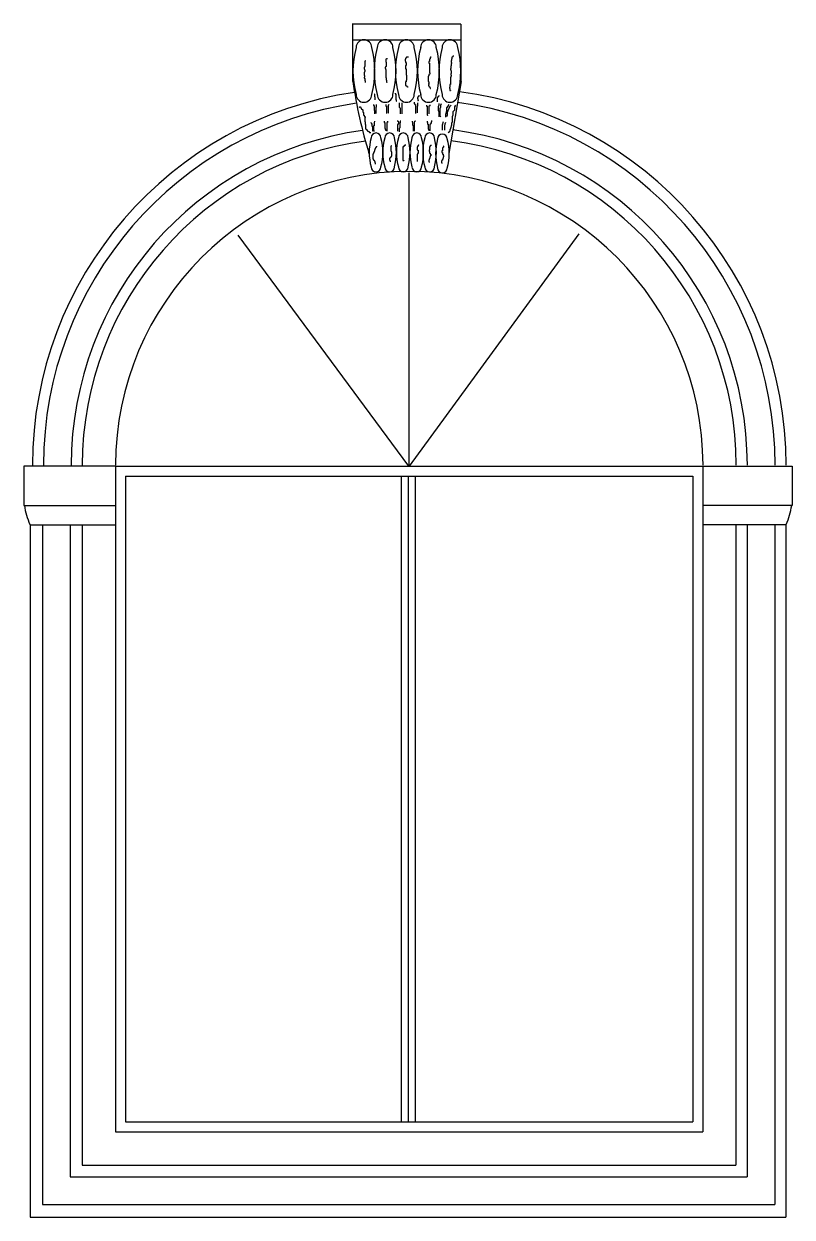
# Model space of a CAD drawing. Header units: metres. Extents: x -4182 to -3986, y 2941 to 3245.
import ezdxf

# ---------------------------------------------------------------- set-up
doc = ezdxf.new("R2010")
doc.units = ezdxf.units.M

# ---------------------------------------------------------------- blocks, each defined once
blk = doc.blocks.new('12')
for p, q in [((-68.49, 160.68), (-96.23, 160.68)), ((-96.16, 160.74), (-96.16, 145.99)), ((-70.5, 160.68), (-94.46, 160.68)), ((-68.49, 160.68), (-68.49, 145.99)), ((-96.16, 156.62), (-68.49, 156.62)), ((-70.47, 152.42), (-70.67, 152.42)), ((-70.67, 152.42), (-70.67, 152.22)), ((-70.27, 152.52), (-70.47, 152.52)), ((-70.47, 152.52), (-70.47, 152.42)), ((-93.13, 149.69), (-93.23, 149.69)), ((-93.23, 149.69), (-93.23, 149.18)), ((-93.03, 149.89), (-93.13, 149.89)), ((-93.13, 149.89), (-93.13, 149.69)), ((-92.93, 151.2), (-93.03, 151.2)), ((-93.03, 151.2), (-93.03, 149.89)), ((-92.83, 151.31), (-92.93, 151.31)), ((-92.93, 151.31), (-92.93, 151.2)), ((-87.77, 149.69), (-87.87, 149.69)), ((-87.87, 149.69), (-87.87, 149.38)), ((-87.87, 149.38), (-87.77, 149.38)), ((-87.67, 149.79), (-87.77, 149.79)), ((-87.77, 149.79), (-87.77, 149.69)), ((-87.77, 149.38), (-87.77, 149.08)), ((-87.47, 151.71), (-87.67, 151.71)), ((-87.67, 151.71), (-87.67, 151)), ((-87.67, 151), (-87.57, 151)), ((-87.57, 149.89), (-87.67, 149.89)), ((-87.67, 149.89), (-87.67, 149.79)), ((-87.57, 151), (-87.57, 149.89)), ((-87.26, 151.81), (-87.47, 151.81)), ((-87.47, 151.81), (-87.47, 151.71)), ((-82.61, 151.71), (-82.71, 151.71)), ((-82.71, 151.71), (-82.71, 151.2)), ((-82.71, 151.2), (-82.61, 151.2)), ((-82.51, 152.01), (-82.61, 152.01)), ((-82.61, 152.01), (-82.61, 151.71)), ((-82.61, 151.2), (-82.61, 150.9)), ((-82.61, 150.9), (-82.51, 150.9)), ((-82.51, 150.09), (-82.61, 150.09)), ((-82.61, 150.09), (-82.61, 149.28)), ((-82.41, 152.11), (-82.51, 152.11)), ((-82.51, 152.11), (-82.51, 152.01)), ((-82.51, 150.9), (-82.51, 150.09)), ((-81.9, 152.22), (-82.41, 152.22)), ((-82.41, 152.22), (-82.41, 152.11)), ((-76.54, 151.1), (-76.64, 151.1)), ((-76.64, 151.1), (-76.64, 150.7)), ((-76.64, 150.7), (-76.54, 150.7)), ((-76.44, 151.71), (-76.54, 151.71)), ((-76.54, 151.71), (-76.54, 151.1)), ((-76.54, 150.7), (-76.54, 148.27)), ((-76.34, 151.81), (-76.44, 151.81)), ((-76.44, 151.81), (-76.44, 151.71)), ((-76.24, 152.11), (-76.34, 152.11)), ((-76.34, 152.11), (-76.34, 151.81)), ((-76.14, 152.22), (-76.24, 152.22)), ((-76.24, 152.22), (-76.24, 152.11)), ((-76.14, 152.32), (-76.14, 152.22)), ((-71.08, 149.38), (-71.18, 149.38)), ((-71.18, 149.38), (-71.18, 148.98)), ((-70.98, 149.99), (-71.08, 149.99)), ((-71.08, 149.99), (-71.08, 149.38)), ((-70.87, 151.41), (-70.98, 151.41)), ((-70.98, 151.41), (-70.98, 150.9)), ((-70.98, 150.9), (-70.87, 150.9)), ((-70.87, 150.6), (-70.98, 150.6)), ((-70.98, 150.6), (-70.98, 149.99)), ((-70.77, 151.81), (-70.87, 151.81)), ((-70.87, 151.81), (-70.87, 151.41)), ((-70.87, 150.9), (-70.87, 150.6)), ((-70.67, 152.22), (-70.77, 152.22)), ((-70.77, 152.22), (-70.77, 151.81)), ((-93.23, 149.18), (-93.13, 149.18)), ((-93.13, 148.37), (-93.23, 148.37)), ((-93.23, 148.37), (-93.23, 147.56)), ((-93.23, 147.56), (-93.13, 147.56)), ((-93.13, 147.16), (-93.23, 147.16)), ((-93.23, 147.16), (-93.23, 146.86)), ((-93.23, 146.86), (-93.13, 146.86)), ((-93.13, 149.18), (-93.13, 148.88)), ((-93.13, 148.88), (-93.03, 148.88)), ((-93.03, 148.58), (-93.13, 148.58)), ((-93.13, 148.58), (-93.13, 148.37)), ((-93.13, 147.56), (-93.13, 147.16)), ((-93.13, 146.86), (-93.13, 146.76)), ((-93.13, 146.76), (-93.03, 146.76)), ((-93.03, 148.88), (-93.03, 148.58)), ((-93.03, 146.76), (-93.03, 146.15)), ((-87.77, 149.08), (-87.67, 149.08)), ((-87.67, 149.08), (-87.67, 146.96)), ((-87.67, 146.96), (-87.57, 146.96)), ((-87.57, 146.96), (-87.57, 146.35)), ((-87.57, 146.35), (-87.47, 146.35)), ((-87.47, 146.35), (-87.47, 145.85)), ((-82.61, 149.28), (-82.51, 149.28)), ((-82.51, 149.28), (-82.51, 147.67)), ((-82.51, 147.67), (-82.41, 147.67)), ((-82.41, 146.35), (-82.51, 146.35)), ((-82.51, 146.35), (-82.51, 145.95)), ((-82.41, 147.67), (-82.41, 146.35)), ((-76.74, 147.36), (-76.84, 147.36)), ((-76.84, 147.36), (-76.84, 146.05)), ((-76.64, 147.46), (-76.74, 147.46)), ((-76.74, 147.46), (-76.74, 147.36)), ((-76.54, 147.77), (-76.64, 147.77)), ((-76.64, 147.77), (-76.64, 147.46)), ((-76.54, 148.27), (-76.44, 148.27)), ((-76.44, 147.97), (-76.54, 147.97)), ((-76.54, 147.97), (-76.54, 147.77)), ((-76.44, 148.27), (-76.44, 147.97)), ((-71.18, 148.98), (-71.08, 148.98)), ((-71.08, 147.16), (-71.18, 147.16)), ((-71.18, 147.16), (-71.18, 145.24)), ((-71.08, 148.98), (-71.08, 148.78)), ((-71.08, 148.78), (-70.98, 148.78)), ((-70.98, 148.07), (-71.08, 148.07)), ((-71.08, 148.07), (-71.08, 147.67)), ((-71.08, 147.67), (-70.98, 147.67)), ((-70.98, 147.36), (-71.08, 147.36)), ((-71.08, 147.36), (-71.08, 147.16)), ((-70.98, 148.78), (-70.98, 148.07)), ((-70.98, 147.67), (-70.98, 147.36)), ((-93.03, 146.15), (-92.93, 146.15)), ((-92.93, 146.15), (-92.93, 145.74)), ((-87.47, 145.85), (-87.37, 145.85)), ((-87.37, 145.85), (-87.37, 145.74)), ((-82.51, 145.95), (-82.61, 145.95)), ((-82.61, 145.95), (-82.61, 145.04)), ((-82.61, 145.04), (-82.51, 145.04)), ((-82.51, 145.04), (-82.51, 144.94)), ((-82.51, 144.94), (-82.31, 144.94)), ((-82.31, 144.94), (-82.31, 144.73)), ((-82.31, 144.73), (-82.1, 144.73)), ((-82.1, 144.73), (-82.1, 144.63)), ((-82.1, 144.63), (-82, 144.63)), ((-76.84, 146.05), (-76.74, 146.05)), ((-76.74, 146.05), (-76.74, 145.95)), ((-76.74, 145.95), (-76.64, 145.95)), ((-76.64, 145.54), (-76.74, 145.54)), ((-76.74, 145.54), (-76.74, 145.44)), ((-76.74, 145.44), (-76.64, 145.44)), ((-76.64, 145.24), (-76.74, 145.24)), ((-76.74, 145.24), (-76.74, 144.94)), ((-76.74, 144.94), (-76.64, 144.94)), ((-76.64, 145.95), (-76.64, 145.54)), ((-76.64, 145.44), (-76.64, 145.24)), ((-76.64, 144.94), (-76.64, 144.73)), ((-76.64, 144.73), (-76.54, 144.73)), ((-76.54, 144.73), (-76.54, 144.53)), ((-76.54, 144.53), (-76.44, 144.53)), ((-76.44, 144.53), (-76.44, 144.43)), ((-76.44, 144.43), (-76.34, 144.43)), ((-76.34, 144.43), (-76.34, 144.23)), ((-76.34, 144.23), (-76.24, 144.23)), ((-68.43, 145.99), (-71.53, 127.65)), ((-71.28, 144.53), (-71.38, 144.53)), ((-71.38, 144.53), (-71.38, 144.23)), ((-71.38, 144.23), (-71.28, 144.23)), ((-71.18, 145.24), (-71.28, 145.24)), ((-71.28, 145.24), (-71.28, 144.53)), ((-71.28, 144.23), (-71.28, 143.72)), ((-71.28, 143.72), (-71.18, 143.72)), ((-71.18, 143.72), (-71.18, 143.62)), ((-90.5, 142.81), (-90.6, 142.81)), ((-90.6, 142.81), (-90.6, 142.1)), ((-90.6, 142.1), (-90.5, 142.1)), ((-90.5, 142.1), (-90.5, 141.3)), ((-85.24, 143.01), (-85.24, 142.91)), ((-85.24, 142.91), (-85.14, 142.91)), ((-85.14, 142.91), (-85.14, 141.3)), ((-85.14, 141.3), (-85.04, 141.3)), ((-85.04, 141.3), (-85.04, 140.99)), ((-85.04, 140.99), (-84.94, 140.99)), ((-84.25, 140.57), (-84.25, 139.43)), ((-83.54, 140.57), (-83.54, 137.72)), ((-80.4, 140.72), (-80.4, 140.29)), ((-80.4, 140.29), (-80.26, 140.29)), ((-80.26, 140.29), (-80.26, 140.15)), ((-79.47, 141.9), (-79.58, 141.9)), ((-79.58, 141.9), (-79.58, 141.6)), ((-79.58, 141.6), (-79.47, 141.6)), ((-79.54, 140.57), (-79.54, 139.72)), ((-79.37, 142.1), (-79.47, 142.1)), ((-79.47, 142.1), (-79.47, 141.9)), ((-79.47, 141.6), (-79.47, 141.19)), ((-79.47, 141.19), (-79.37, 141.19)), ((-79.17, 142.31), (-79.37, 142.31)), ((-79.37, 142.31), (-79.37, 142.1)), ((-79.37, 141.19), (-79.37, 141.09)), ((-79.17, 142.41), (-79.17, 142.31)), ((-74.42, 141.9), (-74.52, 141.9)), ((-74.52, 141.9), (-74.52, 140.79)), ((-74.31, 142.1), (-74.42, 142.1)), ((-74.42, 142.1), (-74.42, 141.9)), ((-74.21, 142.21), (-74.31, 142.21)), ((-74.31, 142.21), (-74.31, 142.1)), ((-74.11, 142.31), (-74.21, 142.31)), ((-74.21, 142.31), (-74.21, 142.21)), ((-74.13, 140.43), (-74.13, 140)), ((-74.11, 142.41), (-74.11, 142.31)), ((-73.56, 140.29), (-73.7, 139.86)), ((-94.45, 139.48), (-94.35, 139.48)), ((-94.35, 139.48), (-94.35, 139.58)), ((-94.35, 139.58), (-94.14, 139.58)), ((-94.14, 139.58), (-94.14, 139.37)), ((-94.14, 139.37), (-94.04, 139.37)), ((-94.04, 139.37), (-94.04, 139.17)), ((-94.04, 139.17), (-93.94, 139.17)), ((-93.94, 139.17), (-93.94, 139.07)), ((-93.94, 139.07), (-93.84, 139.07)), ((-93.84, 139.07), (-93.84, 138.97)), ((-93.84, 138.97), (-93.74, 138.97)), ((-93.74, 138.97), (-93.74, 138.87)), ((-93.74, 138.87), (-93.64, 138.87)), ((-93.64, 138.87), (-93.64, 138.77)), ((-93.64, 138.77), (-93.54, 138.77)), ((-93.54, 138.77), (-93.54, 138.16)), ((-93.54, 138.16), (-93.44, 138.16)), ((-93.44, 138.16), (-93.44, 138.06)), ((-93.44, 138.06), (-93.34, 138.06)), ((-93.34, 138.06), (-93.34, 137.45)), ((-93.34, 137.45), (-93.23, 137.45)), ((-93.23, 137.45), (-93.23, 137.15)), ((-93.23, 137.15), (-93.03, 137.15)), ((-93.03, 137.15), (-93.03, 136.85)), ((-90.81, 140.15), (-90.81, 139.86)), ((-90.81, 139.86), (-90.66, 139.86)), ((-90.66, 139.86), (-90.66, 138.58)), ((-90.66, 138.58), (-90.52, 138.58)), ((-90.52, 138.58), (-90.52, 137.72)), ((-90.09, 139.43), (-90.24, 139.43)), ((-90.24, 139.43), (-90.24, 137.87)), ((-90.09, 140.15), (-90.09, 139.43)), ((-87.67, 140.15), (-87.67, 139.72)), ((-87.67, 139.72), (-87.53, 139.72)), ((-87.53, 139.72), (-87.53, 137.87)), ((-86.96, 140), (-87.1, 140)), ((-87.1, 140), (-87.1, 138.01)), ((-87.1, 138.01), (-86.96, 138.01)), ((-86.81, 140.15), (-86.96, 140)), ((-84.25, 139.43), (-84.11, 139.29)), ((-84.11, 139.29), (-83.96, 139.29)), ((-83.96, 139.29), (-83.96, 137.72)), ((-80.26, 140.15), (-80.11, 140.15)), ((-80.11, 140.15), (-80.11, 137.87)), ((-79.54, 139.72), (-79.69, 139.72)), ((-79.69, 139.72), (-79.69, 138.01)), ((-77.26, 140), (-77.26, 139.72)), ((-77.26, 139.72), (-77.12, 139.72)), ((-77.12, 139.72), (-77.12, 137.44)), ((-77.12, 137.44), (-76.98, 137.44)), ((-76.98, 137.44), (-76.98, 137.3)), ((-76.55, 139.72), (-76.69, 139.72)), ((-76.69, 139.72), (-76.69, 137.72)), ((-76.27, 139.86), (-76.55, 139.86)), ((-76.55, 139.86), (-76.55, 139.72)), ((-74.13, 140), (-74.27, 139.58)), ((-74.27, 139.58), (-74.27, 138.72)), ((-74.27, 138.72), (-74.13, 138.29)), ((-74.13, 138.29), (-74.13, 137.01)), ((-73.7, 139.43), (-73.84, 139.01)), ((-73.84, 139.01), (-73.84, 137.3)), ((-73.84, 137.3), (-73.7, 137.01)), ((-73.7, 139.86), (-73.7, 139.43)), ((-72.13, 138.44), (-72.42, 137.58)), ((-72.42, 137.58), (-72.42, 136.87)), ((-71.85, 139.72), (-72.13, 139.29)), ((-72.13, 139.29), (-72.13, 138.44)), ((-71.99, 137.44), (-72.13, 137.01)), ((-71.7, 138.72), (-71.99, 138.29)), ((-71.99, 138.29), (-71.99, 137.44)), ((-71.56, 140.15), (-71.85, 139.72)), ((-71.56, 139.15), (-71.7, 138.72)), ((-71.42, 139.58), (-71.56, 139.15)), ((-70.99, 140), (-71.42, 139.58)), ((-70.56, 137.44), (-70.71, 137.01)), ((-70.14, 138.72), (-70.56, 138.29)), ((-70.56, 138.29), (-70.56, 137.44)), ((-69.85, 140), (-70.14, 139.58)), ((-70.14, 139.58), (-70.14, 138.72)), ((-93.03, 136.85), (-92.93, 136.85)), ((-92.93, 136.75), (-93.03, 136.75)), ((-93.03, 136.75), (-93.03, 135.73)), ((-93.03, 135.73), (-92.93, 135.73)), ((-92.93, 136.85), (-92.93, 136.75)), ((-92.93, 135.73), (-92.93, 135.03)), ((-92.93, 135.03), (-92.83, 135.03)), ((-92.83, 135.03), (-92.83, 133.91)), ((-91.52, 135.59), (-91.52, 135.45)), ((-91.52, 135.45), (-91.38, 135.45)), ((-91.38, 135.45), (-91.38, 135.3)), ((-91.38, 135.3), (-91.23, 135.3)), ((-91.23, 135.3), (-91.23, 134.59)), ((-91.23, 134.59), (-91.09, 134.59)), ((-91.09, 134.59), (-91.09, 133.45)), ((-90.66, 134.73), (-90.81, 134.73)), ((-90.81, 134.73), (-90.81, 133.45)), ((-90.52, 135.73), (-90.66, 135.59)), ((-90.66, 135.59), (-90.66, 134.73)), ((-90.52, 135.87), (-90.52, 135.73)), ((-88.1, 135.87), (-88.1, 135.59)), ((-88.1, 135.59), (-87.95, 135.59)), ((-87.95, 135.59), (-87.95, 134.02)), ((-87.24, 135.59), (-87.38, 135.59)), ((-87.38, 135.59), (-87.38, 133.31)), ((-87.24, 135.87), (-87.24, 135.59)), ((-84.68, 136.02), (-84.68, 135.87)), ((-84.68, 135.87), (-84.53, 135.87)), ((-84.53, 135.02), (-84.68, 135.02)), ((-84.68, 135.02), (-84.68, 133.31)), ((-84.53, 135.87), (-84.53, 135.73)), ((-84.53, 135.73), (-84.39, 135.73)), ((-84.39, 135.3), (-84.53, 135.3)), ((-84.53, 135.3), (-84.53, 135.02)), ((-84.39, 135.73), (-84.39, 135.3)), ((-84.11, 134.16), (-84.25, 134.02)), ((-83.96, 135.45), (-84.11, 135.45)), ((-84.11, 135.45), (-84.11, 134.16)), ((-83.82, 135.87), (-83.96, 135.87)), ((-83.96, 135.87), (-83.96, 135.45)), ((-80.97, 135.87), (-80.97, 135.73)), ((-80.97, 135.73), (-80.83, 135.59)), ((-80.83, 135.59), (-80.83, 134.88)), ((-80.83, 134.88), (-80.69, 134.88)), ((-80.69, 134.88), (-80.69, 133.31)), ((-80.26, 135.73), (-80.4, 135.73)), ((-80.4, 135.73), (-80.4, 133.31)), ((-80.11, 135.87), (-80.26, 135.87)), ((-80.26, 135.87), (-80.26, 135.73)), ((-77.12, 135.87), (-77.12, 135.59)), ((-77.12, 135.59), (-76.98, 135.59)), ((-76.98, 135.59), (-76.98, 135.16)), ((-76.98, 135.16), (-76.84, 135.16)), ((-76.84, 135.16), (-76.84, 133.88)), ((-76.27, 135.16), (-76.41, 135.02)), ((-76.41, 135.02), (-76.41, 133.59)), ((-76.12, 135.3), (-76.27, 135.3)), ((-76.27, 135.3), (-76.27, 135.16)), ((-75.98, 135.73), (-76.12, 135.73)), ((-76.12, 135.73), (-76.12, 135.3)), ((-75.98, 136.02), (-75.98, 135.73)), ((-72.99, 135.73), (-73.27, 134.88)), ((-73.27, 134.88), (-73.27, 133.59)), ((-72.56, 135.16), (-72.7, 134.73)), ((-72.7, 134.73), (-72.7, 133.59)), ((-72.42, 135.59), (-72.56, 135.16)), ((-70.85, 134.88), (-71.13, 134.02)), ((-70.71, 135.73), (-70.85, 135.3)), ((-70.85, 135.3), (-70.85, 134.88)), ((-70.71, 137.01), (-70.71, 135.73)), ((-92.83, 133.91), (-92.73, 133.91)), ((-92.73, 133.91), (-92.73, 133.81)), ((-92.73, 133.81), (-92.63, 133.81)), ((-92.63, 133.81), (-92.63, 133.71)), ((-92.63, 133.71), (-92.42, 133.71)), ((-92.42, 133.71), (-92.42, 133.41)), ((-92.42, 133.41), (-92.22, 133.41)), ((-92.22, 133.41), (-92.22, 133.31)), ((-92.22, 133.31), (-92.12, 133.31)), ((-92.12, 133.31), (-92.12, 133.21)), ((-92.12, 133.21), (-91.92, 133.21)), ((-91.92, 133.21), (-91.92, 133.11)), ((-91.92, 133.11), (-91.82, 133.11)), ((-91.82, 133.11), (-91.82, 133)), ((-91.82, 133), (-91.51, 133)), ((-91.09, 133.45), (-90.95, 133.45)), ((-90.95, 133.45), (-90.95, 133.31)), ((-90.81, 133.45), (-90.66, 133.45)), ((-90.66, 133.45), (-90.66, 133.31)), ((-87.95, 134.02), (-87.81, 134.02)), ((-87.81, 134.02), (-87.81, 133.74)), ((-87.81, 133.74), (-87.67, 133.74)), ((-87.67, 133.74), (-87.67, 133.45)), ((-84.25, 134.02), (-84.25, 133.17)), ((-76.84, 133.88), (-76.69, 133.74)), ((-76.69, 133.74), (-76.69, 133.45)), ((-76.41, 133.59), (-76.27, 133.59)), ((-71.42, 133.17), (-71.7, 132.88)), ((-71.28, 133.59), (-71.42, 133.17)), ((-71.13, 134.02), (-71.28, 133.59)), ((-90.67, 128.05), (-90.77, 128.05)), ((-90.77, 128.05), (-90.77, 127.75)), ((-90.57, 128.25), (-90.67, 128.25)), ((-90.67, 128.25), (-90.67, 128.05)), ((-90.47, 128.56), (-90.57, 128.56)), ((-90.57, 128.56), (-90.57, 128.25)), ((-90.36, 128.86), (-90.47, 128.86)), ((-90.47, 128.86), (-90.47, 128.56)), ((-90.26, 128.96), (-90.36, 128.96)), ((-90.36, 128.96), (-90.36, 128.86)), ((-90.16, 129.16), (-90.26, 129.16)), ((-90.26, 129.16), (-90.26, 128.96)), ((-90.06, 129.36), (-90.16, 129.36)), ((-90.16, 129.36), (-90.16, 129.16)), ((-90.06, 129.47), (-90.06, 129.36)), ((-86.32, 129.47), (-86.42, 129.47)), ((-86.42, 129.47), (-86.42, 128.25)), ((-86.42, 128.25), (-86.32, 128.25)), ((-86.22, 129.57), (-86.32, 129.57)), ((-86.32, 129.57), (-86.32, 129.47)), ((-86.32, 128.25), (-86.32, 128.05)), ((-86.32, 128.05), (-86.22, 128.05)), ((-86.22, 128.05), (-86.22, 126.94)), ((-83.08, 129.36), (-83.28, 129.36)), ((-83.28, 129.36), (-83.28, 125.83)), ((-82.88, 129.57), (-83.08, 129.57)), ((-83.08, 129.57), (-83.08, 129.36)), ((-82.78, 129.67), (-82.88, 129.67)), ((-82.88, 129.67), (-82.88, 129.57)), ((-82.57, 129.77), (-82.78, 129.77)), ((-82.78, 129.77), (-82.78, 129.67)), ((-79.54, 129.36), (-79.64, 129.36)), ((-79.64, 129.36), (-79.64, 128.56)), ((-79.64, 128.56), (-79.54, 128.56)), ((-79.44, 129.47), (-79.54, 129.47)), ((-79.54, 129.47), (-79.54, 129.36)), ((-79.54, 128.56), (-79.54, 128.45)), ((-79.54, 128.45), (-79.44, 128.45)), ((-79.34, 129.77), (-79.44, 129.77)), ((-79.44, 129.77), (-79.44, 129.47)), ((-79.44, 128.45), (-79.44, 127.65)), ((-79.34, 129.87), (-79.34, 129.77)), ((-76.5, 128.56), (-76.6, 128.56)), ((-76.6, 128.56), (-76.6, 128.15)), ((-76.6, 128.15), (-76.5, 128.15)), ((-76.4, 129.36), (-76.5, 129.36)), ((-76.5, 129.36), (-76.5, 128.56)), ((-76.5, 128.15), (-76.5, 127.75)), ((-76.3, 129.47), (-76.4, 129.47)), ((-76.4, 129.47), (-76.4, 129.36)), ((-76.2, 129.57), (-76.3, 129.57)), ((-76.3, 129.57), (-76.3, 129.47)), ((-76.1, 129.77), (-76.2, 129.77)), ((-76.2, 129.77), (-76.2, 129.57)), ((-73.22, 128.27), (-73.33, 128.27)), ((-73.33, 128.27), (-73.33, 127.87)), ((-73.22, 129.08), (-73.22, 128.27)), ((-73.12, 129.08), (-73.22, 129.08)), ((-73.12, 129.18), (-73.12, 129.08)), ((-73.02, 129.18), (-73.12, 129.18)), ((-73.02, 129.28), (-73.02, 129.18)), ((-72.92, 129.28), (-73.02, 129.28)), ((-72.92, 129.48), (-72.92, 129.28)), ((-72.82, 129.48), (-72.92, 129.48)), ((-90.87, 127.44), (-90.97, 127.44)), ((-90.97, 127.44), (-90.97, 126.23)), ((-90.97, 126.23), (-90.87, 126.23)), ((-90.77, 127.75), (-90.87, 127.75)), ((-90.87, 127.75), (-90.87, 127.44)), ((-90.87, 126.23), (-90.87, 126.03)), ((-90.87, 126.03), (-90.77, 126.03)), ((-90.77, 126.03), (-90.77, 125.93)), ((-90.77, 125.93), (-90.67, 125.93)), ((-90.67, 125.93), (-90.67, 125.72)), ((-90.67, 125.72), (-90.57, 125.72)), ((-90.57, 125.72), (-90.57, 125.62)), ((-90.57, 125.62), (-90.47, 125.62)), ((-90.47, 125.62), (-90.47, 125.22)), ((-90.47, 125.22), (-90.36, 125.22)), ((-90.36, 125.22), (-90.36, 124.92)), ((-86.52, 126.43), (-86.72, 126.43)), ((-86.72, 126.43), (-86.72, 125.93)), ((-86.72, 125.93), (-86.62, 125.93)), ((-86.62, 125.93), (-86.62, 125.72)), ((-86.62, 125.72), (-86.52, 125.72)), ((-86.42, 126.63), (-86.52, 126.63)), ((-86.52, 126.63), (-86.52, 126.43)), ((-86.52, 125.72), (-86.52, 125.52)), ((-86.32, 126.74), (-86.42, 126.74)), ((-86.42, 126.74), (-86.42, 126.63)), ((-86.22, 126.94), (-86.32, 126.94)), ((-86.32, 126.94), (-86.32, 126.74)), ((-83.28, 125.83), (-83.08, 125.83)), ((-83.08, 125.83), (-83.08, 125.72)), ((-79.54, 127.44), (-79.64, 127.44)), ((-79.64, 127.44), (-79.64, 125.62)), ((-79.44, 127.65), (-79.54, 127.65)), ((-79.54, 127.65), (-79.54, 127.44)), ((-76.6, 126.03), (-76.71, 126.03)), ((-76.71, 126.03), (-76.71, 125.52)), ((-76.71, 125.52), (-76.6, 125.52)), ((-76.5, 126.23), (-76.6, 126.23)), ((-76.6, 126.23), (-76.6, 126.03)), ((-76.6, 125.52), (-76.6, 125.32)), ((-76.5, 127.75), (-76.3, 127.75)), ((-76.4, 126.43), (-76.5, 126.43)), ((-76.5, 126.43), (-76.5, 126.23)), ((-76.3, 126.74), (-76.4, 126.74)), ((-76.4, 126.74), (-76.4, 126.43)), ((-76.3, 127.75), (-76.3, 127.44)), ((-76.3, 127.44), (-76.2, 127.44)), ((-76.2, 127.04), (-76.3, 127.04)), ((-76.3, 127.04), (-76.3, 126.74)), ((-76.2, 127.44), (-76.2, 127.04)), ((-73.43, 125.74), (-73.43, 125.24)), ((-73.33, 125.74), (-73.43, 125.74)), ((-73.43, 125.24), (-73.33, 125.24)), ((-73.33, 127.87), (-73.22, 127.87)), ((-73.33, 125.95), (-73.33, 125.74)), ((-73.22, 125.95), (-73.33, 125.95)), ((-73.33, 125.24), (-73.33, 125.04)), ((-73.22, 127.87), (-73.22, 127.46)), ((-73.22, 127.46), (-73.02, 127.46)), ((-73.22, 126.15), (-73.22, 125.95)), ((-73.12, 126.15), (-73.22, 126.15)), ((-73.12, 126.45), (-73.12, 126.15)), ((-73.02, 126.45), (-73.12, 126.45)), ((-73.02, 127.46), (-73.02, 127.16)), ((-73.02, 127.16), (-72.92, 127.16)), ((-73.02, 126.75), (-73.02, 126.45)), ((-72.92, 126.75), (-73.02, 126.75)), ((-72.92, 127.16), (-72.92, 126.75)), ((-81.73, 47.77), (-81.73, 122.69)), ((-81.75, 47.74), (-125.38, 106.75)), ((-81.65, 47.75), (-38.3, 107.11)), ((-180.13, 47.78), (-180.13, 37.74)), ((-156.76, 47.78), (-180.13, 47.78)), ((-156.72, 47.77), (-6.72, 47.77)), ((-156.72, 47.77), (-156.72, -122.23)), ((-7.23, 47.78), (16.13, 47.78)), ((-6.72, 47.77), (-6.72, -122.23)), ((16.13, 47.78), (16.13, 37.74)), ((-154.18, 45.22), (-9.27, 45.22)), ((-154.18, 45.22), (-154.18, -119.69)), ((-83.76, 45.15), (-83.76, -119.67)), ((-81.95, 45.15), (-81.95, -119.67)), ((-80.14, 45.15), (-80.14, -119.67)), ((-9.27, 45.22), (-9.27, -119.69)), ((-180.13, 37.74), (-156.87, 37.74)), ((16.13, 37.74), (-6.72, 37.74)), ((-178.58, 32.83), (-156.76, 32.83)), ((-178.55, 32.83), (-178.55, -144.03)), ((-175.38, 32.83), (-175.38, -140.82)), ((-168.31, 32.83), (-168.31, -133.71)), ((-165.22, 32.83), (-165.22, -130.72)), ((14.58, 32.83), (-6.72, 32.83)), ((1.77, 32.83), (1.77, -130.72)), ((4.6, 32.83), (4.6, -133.71)), ((11.68, 32.83), (11.68, -140.82)), ((14.51, 32.83), (14.51, -144.03)), ((-154.18, -119.69), (-9.27, -119.69)), ((-156.72, -122.23), (-6.72, -122.23)), ((-165.22, -130.72), (1.77, -130.72)), ((-168.31, -133.71), (4.6, -133.71)), ((-175.38, -140.82), (11.68, -140.82)), ((-178.55, -144.03), (14.51, -144.03))]:
    blk.add_line(p, q)
for centre, radius, start, end in [((-93.27, 154.69), 2, 0, 180), ((-87.84, 154.69), 2, 0, 180), ((-82.41, 154.69), 2, 0, 180), ((-76.77, 154.69), 2, 0, 180), ((-71.3, 154.69), 2, 0, 180), ((-73.31, 148.7), 22.76, 164.74, 195.26), ((-113.23, 148.7), 22.76, 344.74, 15.26), ((-67.88, 148.7), 22.76, 164.74, 195.26), ((-107.8, 148.7), 22.76, 344.74, 15.26), ((-62.45, 148.7), 22.76, 164.74, 195.26), ((-102.37, 148.7), 22.76, 344.74, 15.26), ((-56.8, 148.7), 22.76, 164.74, 195.26), ((-96.73, 148.7), 22.76, 344.74, 15.26), ((-51.34, 148.7), 22.76, 164.74, 195.26), ((-91.26, 148.7), 22.76, 344.74, 15.26), ((-81.67, 48), 96.27, 98.35, 180), ((30.77, 164.75), 128.24, 188.41, 196.85), ((-81.67, 48), 96.27, 360, 82.35), ((-81.67, 48), 93.45, 98.29, 180), ((-93.27, 142.71), 2, 180, 360), ((-87.84, 142.71), 2, 180, 360), ((-82.41, 142.71), 2, 180, 360), ((-76.77, 142.71), 2, 180, 360), ((-71.3, 142.71), 2, 180, 360), ((-81.67, 48), 93.45, 360, 82.41), ((-81.67, 48), 86.36, 97.94, 180), ((-77.76, 127.91), 14.15, 164.74, 195.26), ((-90.17, 131.63), 1.24, 0, 180), ((-102.58, 127.91), 14.15, 344.74, 15.26), ((-74.29, 127.91), 14.15, 164.74, 195.26), ((-86.7, 131.63), 1.24, 0, 180), ((-99.11, 127.91), 14.15, 344.74, 15.26), ((-70.81, 127.91), 14.15, 164.74, 195.26), ((-83.22, 131.63), 1.24, 0, 180), ((-95.63, 127.91), 14.15, 344.74, 15.26), ((-67.34, 127.91), 14.15, 164.74, 195.26), ((-79.75, 131.63), 1.24, 0, 180), ((-92.16, 127.91), 14.15, 344.74, 15.26), ((-64.08, 127.91), 14.15, 164.74, 195.26), ((-76.49, 131.63), 1.24, 0, 180), ((-88.9, 127.91), 14.15, 344.74, 15.26), ((-60.8, 127.62), 14.15, 164.74, 195.26), ((-73.21, 131.34), 1.24, 0, 180), ((-85.62, 127.62), 14.15, 344.74, 15.26), ((-81.67, 48), 86.36, 360, 82.58), ((-81.67, 48), 83.54, 97.71, 180), ((-81.67, 48), 83.54, 360, 82.65), ((-81.67, 48), 75.04, 360, 180), ((-90.17, 124.18), 1.24, 180, 360), ((-86.7, 124.18), 1.24, 180, 360), ((-83.22, 124.18), 1.24, 180, 360), ((-79.75, 124.18), 1.24, 180, 360), ((-76.49, 124.18), 1.24, 180, 360), ((-73.21, 123.9), 1.24, 180, 360), ((-161.3, 40.51), 18.91, 188.4, 203.91), ((-2.69, 40.51), 18.91, 336.09, 351.6)]:
    blk.add_arc(centre, radius, start, end)

msp = doc.modelspace()

# ---------------------------------------------------------------- block references
msp.add_blockref('12', (-4001.96, 3084.68))

doc.saveas('drawing.dxf')
